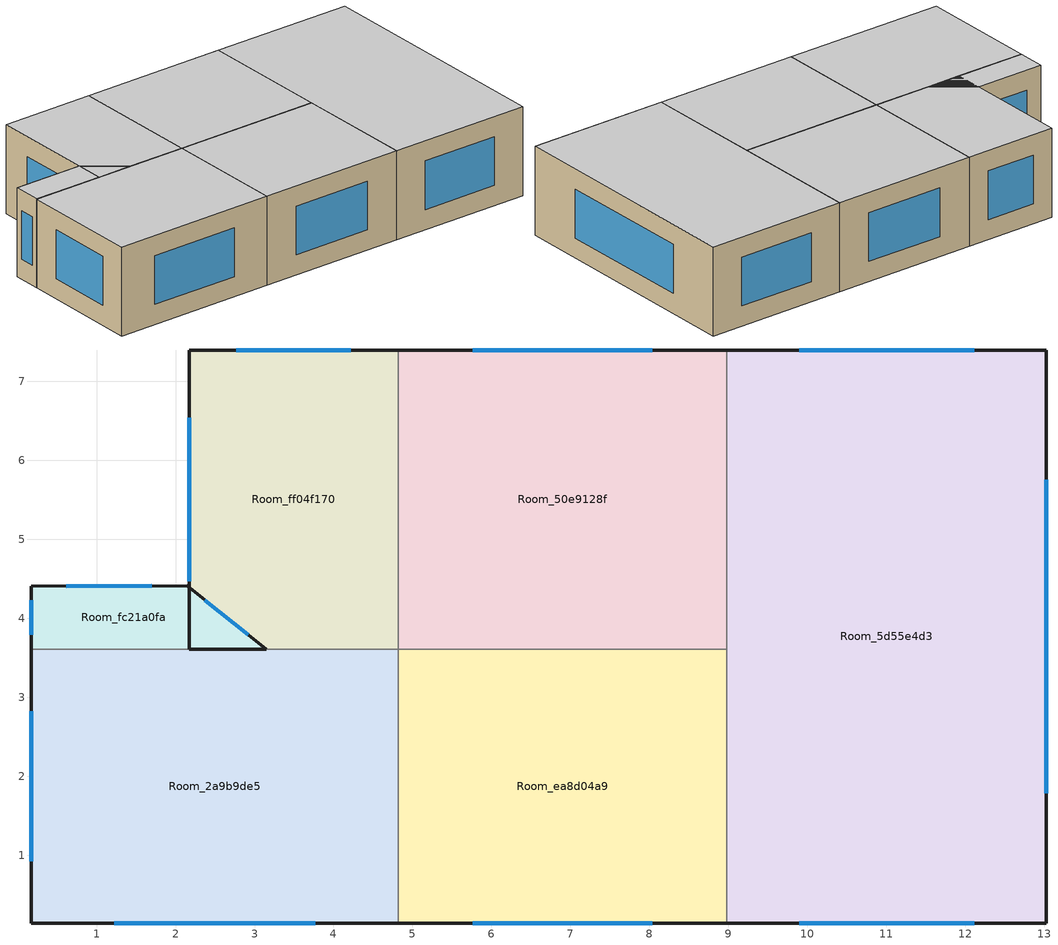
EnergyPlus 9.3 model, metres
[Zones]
Room_2a9b9de5
 floor adiabatic (Generic Interior Floor): 4.82,3.61 4.82,0.14 0.17,0.14 0.17,3.61 z0
 wall outside (Generic Exterior Wall): 0.17,3.61 0.17,0.14 4.82,0.14 z0:2.5
 wall to Room_ea8d04a9 (Generic Interior Wall): 4.82,0.14 4.82,3.61 z0:2.5
 wall to Room_ff04f170 (Generic Interior Wall): 4.82,3.61 3.15,3.61 2.17,3.61 z0:2.5
 wall to Room_fc21a0fa (Generic Interior Wall): 2.17,3.61 0.17,3.61 z0:2.5
 window (Generic Double Pane): 1.22,0.14 3.77,0.14 / 0.17,2.82 0.17,0.93 z0.57:1.93
 ceiling adiabatic (Generic Interior Ceiling): 4.82,0.14 4.82,3.61 0.17,3.61 0.17,0.14 z2.5
Room_50e9128f
 floor adiabatic (Generic Interior Floor): 8.98,7.4 8.98,3.61 4.82,3.61 4.82,7.4 z0
 wall outside (Generic Exterior Wall): 8.98,7.4 4.82,7.4 z0:2.5
 wall to Room_ea8d04a9 (Generic Interior Wall): 4.82,3.61 8.98,3.61 z0:2.5
 wall to Room_5d55e4d3 (Generic Interior Wall): 8.98,3.61 8.98,7.4 z0:2.5
 wall to Room_ff04f170 (Generic Interior Wall): 4.82,7.4 4.82,3.61 z0:2.5
 window (Generic Double Pane): 8.04,7.4 5.76,7.4 z0.57:1.93
 ceiling adiabatic (Generic Interior Ceiling): 8.98,3.61 8.98,7.4 4.82,7.4 4.82,3.61 z2.5
Room_5d55e4d3
 floor adiabatic (Generic Interior Floor): 13.03,7.4 13.03,0.14 8.98,0.14 8.98,7.4 z0
 wall outside (Generic Exterior Wall): 8.98,0.14 13.03,0.14 13.03,7.4 8.98,7.4 z0:2.5
 wall to Room_ea8d04a9 (Generic Interior Wall): 8.98,3.61 8.98,0.14 z0:2.5
 window (Generic Double Pane): 9.9,0.14 12.11,0.14 / 13.03,1.78 13.03,5.76 / 12.11,7.4 9.9,7.4 z0.57:1.93
 ceiling adiabatic (Generic Interior Ceiling): 13.03,0.14 13.03,7.4 8.98,7.4 8.98,0.14 z2.5
Room_ea8d04a9
 floor adiabatic (Generic Interior Floor): 8.98,3.61 8.98,0.14 4.82,0.14 4.82,3.61 z0
 wall outside (Generic Exterior Wall): 4.82,0.14 8.98,0.14 z0:2.5
 window (Generic Double Pane): 5.76,0.14 8.04,0.14 z0.57:1.93
 ceiling adiabatic (Generic Interior Ceiling): 8.98,0.14 8.98,3.61 4.82,3.61 4.82,0.14 z2.5
Room_fc21a0fa
 floor adiabatic (Generic Interior Floor): 2.15,4.41 3.15,3.61 0.17,3.61 0.17,4.41 z0
 wall outside (Generic Exterior Wall): 2.17,3.61 3.15,3.61 2.15,4.41 0.17,4.41 0.17,3.61 z0:2.5
 window (Generic Double Pane): 2.92,3.79 2.37,4.23 / 1.7,4.41 0.62,4.41 / 0.17,4.23 0.17,3.79 z0.57:1.93
 ceiling adiabatic (Generic Interior Ceiling): 3.15,3.61 2.15,4.41 0.17,4.41 0.17,3.61 z2.5
Room_ff04f170
 floor adiabatic (Generic Interior Floor): 4.82,7.4 4.82,3.61 2.17,3.61 2.17,7.4 z0
 wall outside (Generic Exterior Wall): 4.82,7.4 2.17,7.4 2.17,3.61 z0:2.5
 window (Generic Double Pane): 4.22,7.4 2.77,7.4 / 2.17,6.54 2.17,4.47 z0.57:1.93
 ceiling adiabatic (Generic Interior Ceiling): 4.82,3.61 4.82,7.4 2.17,7.4 2.17,3.61 z2.5
[Building]
Building 1: North Axis {deg}=-0; Terrain=City; Solar Distribution=FullExteriorWithReflections
[Site:Location]
Site 1: Latitude {deg}=0; Longitude {deg}=0; Time Zone {hr}=0; Elevation {m}=0
[SizingPeriod:DesignDay] Day of Month=21; Dry-Bulb Temperature Range Modifier Type=DefaultMultipliers; Barometric Pressure {Pa}=101253; Rain Indicator=No; Snow Indicator=No; Daylight Saving Time Indicator=No
Name | Month | Day Type | Maximum Dry-Bulb Temperature {C} | Daily Dry-Bulb Temperature Range {deltaC} | Humidity Condition Type | Wetbulb or DewPoint at Maximum Dry-Bulb {C} | Wind Speed {m/s} | Wind Direction {deg} | Solar Model Indicator | ASHRAE Clear Sky Optical Depth for Beam Irradiance (taub) | ASHRAE Clear Sky Optical Depth for Diffuse Irradiance (taud) | Enthalpy at Maximum Dry-Bulb {J/kg} | Sky Clearness
Boston Logan IntL Arpt Ann Clg .4% Condns DB=>MWB | 7 | SummerDesignDay | 32.7 | 8.4 | Wetbulb | 22.9 | 6.3 | 270 | ASHRAETau | 0.488 | 1.95
Boston Logan IntL Arpt Ann Clg .4% Condns DP=>MDB | 7 | SummerDesignDay | 27.3 | 8.4 | Dewpoint | 22.8 | 6.3 | 270 | ASHRAETau | 0.488 | 1.95
Boston Logan IntL Arpt Ann Clg .4% Condns Enth=>MDB | 7 | SummerDesignDay | 30.6 | 8.4 | Enthalpy |  | 6.3 | 270 | ASHRAETau | 0.488 | 1.95 | 74100
Boston Logan IntL Arpt Ann Clg .4% Condns WB=>MDB | 7 | SummerDesignDay | 30.2 | 8.4 | Wetbulb | 24.6 | 6.3 | 270 | ASHRAETau | 0.488 | 1.95
Boston Logan IntL Arpt Ann Htg 99.6% Condns DB | 1 | WinterDesignDay | -13.6 | 0 | Wetbulb | -13.6 | 7.2 | 320 | ASHRAEClearSky |  |  |  | 0
Boston Logan IntL Arpt Ann Htg Wind 99.6% Condns WS=>MCDB | 1 | WinterDesignDay | 2.1 | 0 | Wetbulb | 2.1 | 14.1 | 320 | ASHRAEClearSky |  |  |  | 0
Boston Logan IntL Arpt Ann Hum_n 99.6% Condns DP=>MCDB | 1 | WinterDesignDay | -12 | 0 | Dewpoint | -24.4 | 7.2 | 320 | ASHRAEClearSky |  |  |  | 0
[Material] Thermal Absorptance=0.9
Name | Roughness | Thickness {m} | Conductivity {W/m-K} | Density {kg/m3} | Specific Heat {J/kg-K} | Solar Absorptance | Visible Absorptance
Generic 50mm Insulation | MediumRough | 0.05 | 0.03 | 43 | 1210 | 0.7 | 0.7
Generic Acoustic Tile | MediumSmooth | 0.02 | 0.06 | 368 | 590 | 0.2 | 0.2
Generic Brick | MediumRough | 0.1 | 0.9 | 1920 | 790 | 0.65 | 0.65
Generic Ceiling Air Gap | Smooth | 0.1 | 0.556 | 1.28 | 1000 | 0.7 | 0.7
Generic Gypsum Board | MediumSmooth | 0.0127 | 0.16 | 800 | 1090 | 0.5 | 0.5
Generic LW Concrete | MediumRough | 0.1 | 0.53 | 1280 | 840 | 0.8 | 0.8
Generic Wall Air Gap | Smooth | 0.1 | 0.667 | 1.28 | 1000 | 0.7 | 0.7
[WindowMaterial:Gas]
Generic Window Air Gap: Gas Type=Air; Thickness {m}=0.0127
[WindowMaterial:Glazing] Optical Data Type=SpectralAverage; Thickness {m}=0.006; Infrared Transmittance at Normal Incidence=0; Front Side Infrared Hemispherical Emissivity=0.84; Conductivity {W/m-K}=1; Dirt Correction Factor for Solar and Visible Transmittance=1; Solar Diffusing=No
Name | Solar Transmittance at Normal Incidence | Front Side Solar Reflectance at Normal Incidence | Back Side Solar Reflectance at Normal Incidence | Visible Transmittance at Normal Incidence | Front Side Visible Reflectance at Normal Incidence | Back Side Visible Reflectance at Normal Incidence | Back Side Infrared Hemispherical Emissivity
Generic Clear Glass | 0.77 | 0.07 | 0.07 | 0.88 | 0.08 | 0.08 | 0.84
Generic Low-e Glass | 0.45 | 0.36 | 0.36 | 0.71 | 0.21 | 0.21 | 0.047
[Construction]
Generic Double Pane: Generic Low-e Glass, Generic Window Air Gap, Generic Clear Glass
Generic Exterior Wall: Generic Brick, Generic LW Concrete, Generic 50mm Insulation, Generic Wall Air Gap, Generic Gypsum Board
Generic Interior Ceiling: Generic LW Concrete, Generic Ceiling Air Gap, Generic Acoustic Tile
Generic Interior Floor: Generic Acoustic Tile, Generic Ceiling Air Gap, Generic LW Concrete
Generic Interior Wall: Generic Gypsum Board, Generic Wall Air Gap, Generic Gypsum Board
[Zone]
Room_2a9b9de5; Room_50e9128f; Room_5d55e4d3; Room_ea8d04a9; Room_fc21a0fa; Room_ff04f170
[ZoneControl:Thermostat]
Name | Zone or ZoneList | Control Type Schedule | Control 1
Room_2a9b9de5 Thermostat | Room_2a9b9de5 | Room_2a9b9de5 Thermostat Schedule | Thermostat Setpoint Dual Setpoint 4
Room_50e9128f Thermostat | Room_50e9128f | Room_50e9128f Thermostat Schedule | Thermostat Setpoint Dual Setpoint 3
Room_5d55e4d3 Thermostat | Room_5d55e4d3 | Room_5d55e4d3 Thermostat Schedule | Thermostat Setpoint Dual Setpoint 6
Room_ea8d04a9 Thermostat | Room_ea8d04a9 | Room_ea8d04a9 Thermostat Schedule | Thermostat Setpoint Dual Setpoint 5
Room_fc21a0fa Thermostat | Room_fc21a0fa | Room_fc21a0fa Thermostat Schedule | Thermostat Setpoint Dual Setpoint 2
Room_ff04f170 Thermostat | Room_ff04f170 | Room_ff04f170 Thermostat Schedule | Thermostat Setpoint Dual Setpoint 1
[ThermostatSetpoint:DualSetpoint] Heating Setpoint Temperature Schedule=Generic Office Heating; Cooling Setpoint Temperature Schedule=Generic Office Cooling
Thermostat Setpoint Dual Setpoint 4; Thermostat Setpoint Dual Setpoint 3; Thermostat Setpoint Dual Setpoint 6; Thermostat Setpoint Dual Setpoint 5; Thermostat Setpoint Dual Setpoint 2; Thermostat Setpoint Dual Setpoint 1
[ZoneHVAC:IdealLoadsAirSystem] Maximum Heating Supply Air Temperature {C}=50; Minimum Cooling Supply Air Temperature {C}=13; Heating Limit=LimitCapacity; Maximum Sensible Heating Capacity {W}=Autosize; Cooling Limit=LimitFlowRateAndCapacity; Maximum Cooling Air Flow Rate {m3/s}=Autosize; Maximum Total Cooling Capacity {W}=Autosize; Design Specification Outdoor Air Object=Generic Office Ventilation; Demand Controlled Ventilation Type=None; Outdoor Air Economizer Type=DifferentialDryBulb; Sensible Heat Recovery Effectiveness=0; Latent Heat Recovery Effectiveness=0
Room_2a9b9de5 Ideal Loads Air System; Room_50e9128f Ideal Loads Air System; Room_5d55e4d3 Ideal Loads Air System; Room_ea8d04a9 Ideal Loads Air System; Room_fc21a0fa Ideal Loads Air System; Room_ff04f170 Ideal Loads Air System
[DesignSpecification:OutdoorAir]
Generic Office Ventilation: Outdoor Air Method=Sum; Outdoor Air Flow per Person {m3/s-person}=0.00236; Outdoor Air Flow per Zone Floor Area {m3/s-m2}=0.000305; Outdoor Air Flow per Zone {m3/s}=0; Outdoor Air Flow Air Changes per Hour {1/hr}=0
[Zone equipment]
Room_2a9b9de5: Room_2a9b9de5 Ideal Loads Air System
Room_50e9128f: Room_50e9128f Ideal Loads Air System
Room_5d55e4d3: Room_5d55e4d3 Ideal Loads Air System
Room_ea8d04a9: Room_ea8d04a9 Ideal Loads Air System
Room_fc21a0fa: Room_fc21a0fa Ideal Loads Air System
Room_ff04f170: Room_ff04f170 Ideal Loads Air System
[Sizing:Zone] Zone Cooling Design Supply Air Temperature Input Method=SupplyAirTemperature; Zone Cooling Design Supply Air Temperature {C}=14; Zone Cooling Design Supply Air Temperature Difference {deltaC}=11.11; Zone Heating Design Supply Air Temperature Input Method=SupplyAirTemperature; Zone Heating Design Supply Air Temperature {C}=40; Zone Heating Design Supply Air Temperature Difference {deltaC}=11.11; Zone Cooling Design Supply Air Humidity Ratio {kgWater/kgDryAir}=0.0085; Zone Heating Design Supply Air Humidity Ratio {kgWater/kgDryAir}=0.008; Design Specification Outdoor Air Object=Generic Office Ventilation; Cooling Design Air Flow Method=DesignDay; Cooling Design Air Flow Rate {m3/s}=0; Cooling Minimum Air Flow per Zone Floor Area {m3/s-m2}=0.000762; Cooling Minimum Air Flow {m3/s}=0; Cooling Minimum Air Flow Fraction=0; Heating Design Air Flow Method=DesignDay; Heating Design Air Flow Rate {m3/s}=0; Heating Maximum Air Flow per Zone Floor Area {m3/s-m2}=0.002032; Heating Maximum Air Flow {m3/s}=0.141576; Heating Maximum Air Flow Fraction=0.3; Account for Dedicated Outdoor Air System=No
Room_2a9b9de5; Room_50e9128f; Room_5d55e4d3; Room_ea8d04a9; Room_fc21a0fa; Room_ff04f170
[Schedule:Compact]
Room_2a9b9de5 Thermostat Schedule; Room_50e9128f Thermostat Schedule; Room_5d55e4d3 Thermostat Schedule; Room_ea8d04a9 Thermostat Schedule; Room_fc21a0fa Thermostat Schedule; Room_ff04f170 Thermostat Schedule: Through: 12/31, For: AllDays, Until: 24:00, 4
[Schedule:Day:Interval]
Schedule Day 4; OfficeMedium HTGSETP_SCH_YES_OPTIMUM_Default_SmrDsn 1; OfficeMedium HTGSETP_SCH_YES_OPTIMUM_Default 1: No, 24:00, 15.6
Schedule Day 5: No, 05:00, 15.6, 06:00, 17.8, 07:00, 20, 22:00, 21, 24:00, 15.6
Schedule Day 6: No, 05:00, 15.6, 06:00, 17.8, 07:00, 20, 17:00, 21, 24:00, 15.6
OfficeMedium HTGSETP_SCH_YES_OPTIMUM_WntrDsn 1: No, 05:00, 15.6, 06:00, 17.6, 07:00, 19.6, 22:00, 21, 24:00, 15.6
Schedule Day 10; OfficeMedium CLGSETP_SCH_YES_OPTIMUM_Default_WntrDsn 1; OfficeMedium CLGSETP_SCH_YES_OPTIMUM_Default 1: No, 24:00, 26.7
Schedule Day 11: No, 05:00, 26.7, 06:00, 25.6, 07:00, 25, 22:00, 24, 24:00, 26.7
Schedule Day 12: No, 05:00, 26.7, 06:00, 25.7, 07:00, 25, 17:00, 24, 24:00, 26.7
OfficeMedium CLGSETP_SCH_YES_OPTIMUM_SmrDsn 1: No, 05:00, 26.7, 06:00, 25.7, 07:00, 25, 22:00, 24, 24:00, 26.7
[Schedule:Week:Daily]
Generic Office Heating Week Rule - Jan1-Dec31: Schedule Day 4, Schedule Day 5, Schedule Day 5, Schedule Day 5, Schedule Day 5, Schedule Day 5, Schedule Day 6, OfficeMedium HTGSETP_SCH_YES_OPTIMUM_Default 1, OfficeMedium HTGSETP_SCH_YES_OPTIMUM_Default_SmrDsn 1, OfficeMedium HTGSETP_SCH_YES_OPTIMUM_WntrDsn 1, Schedule Day 4, Schedule Day 4
Generic Office Cooling Week Rule - Jan1-Dec31: Schedule Day 10, Schedule Day 11, Schedule Day 11, Schedule Day 11, Schedule Day 11, Schedule Day 11, Schedule Day 12, OfficeMedium CLGSETP_SCH_YES_OPTIMUM_Default 1, OfficeMedium CLGSETP_SCH_YES_OPTIMUM_SmrDsn 1, OfficeMedium CLGSETP_SCH_YES_OPTIMUM_Default_WntrDsn 1, Schedule Day 10, Schedule Day 10
[Schedule:Year]
Generic Office Heating: Generic Office Heating Week Rule - Jan1-Dec31, 1, 1, 12, 31
Generic Office Cooling: Generic Office Cooling Week Rule - Jan1-Dec31, 1, 1, 12, 31
